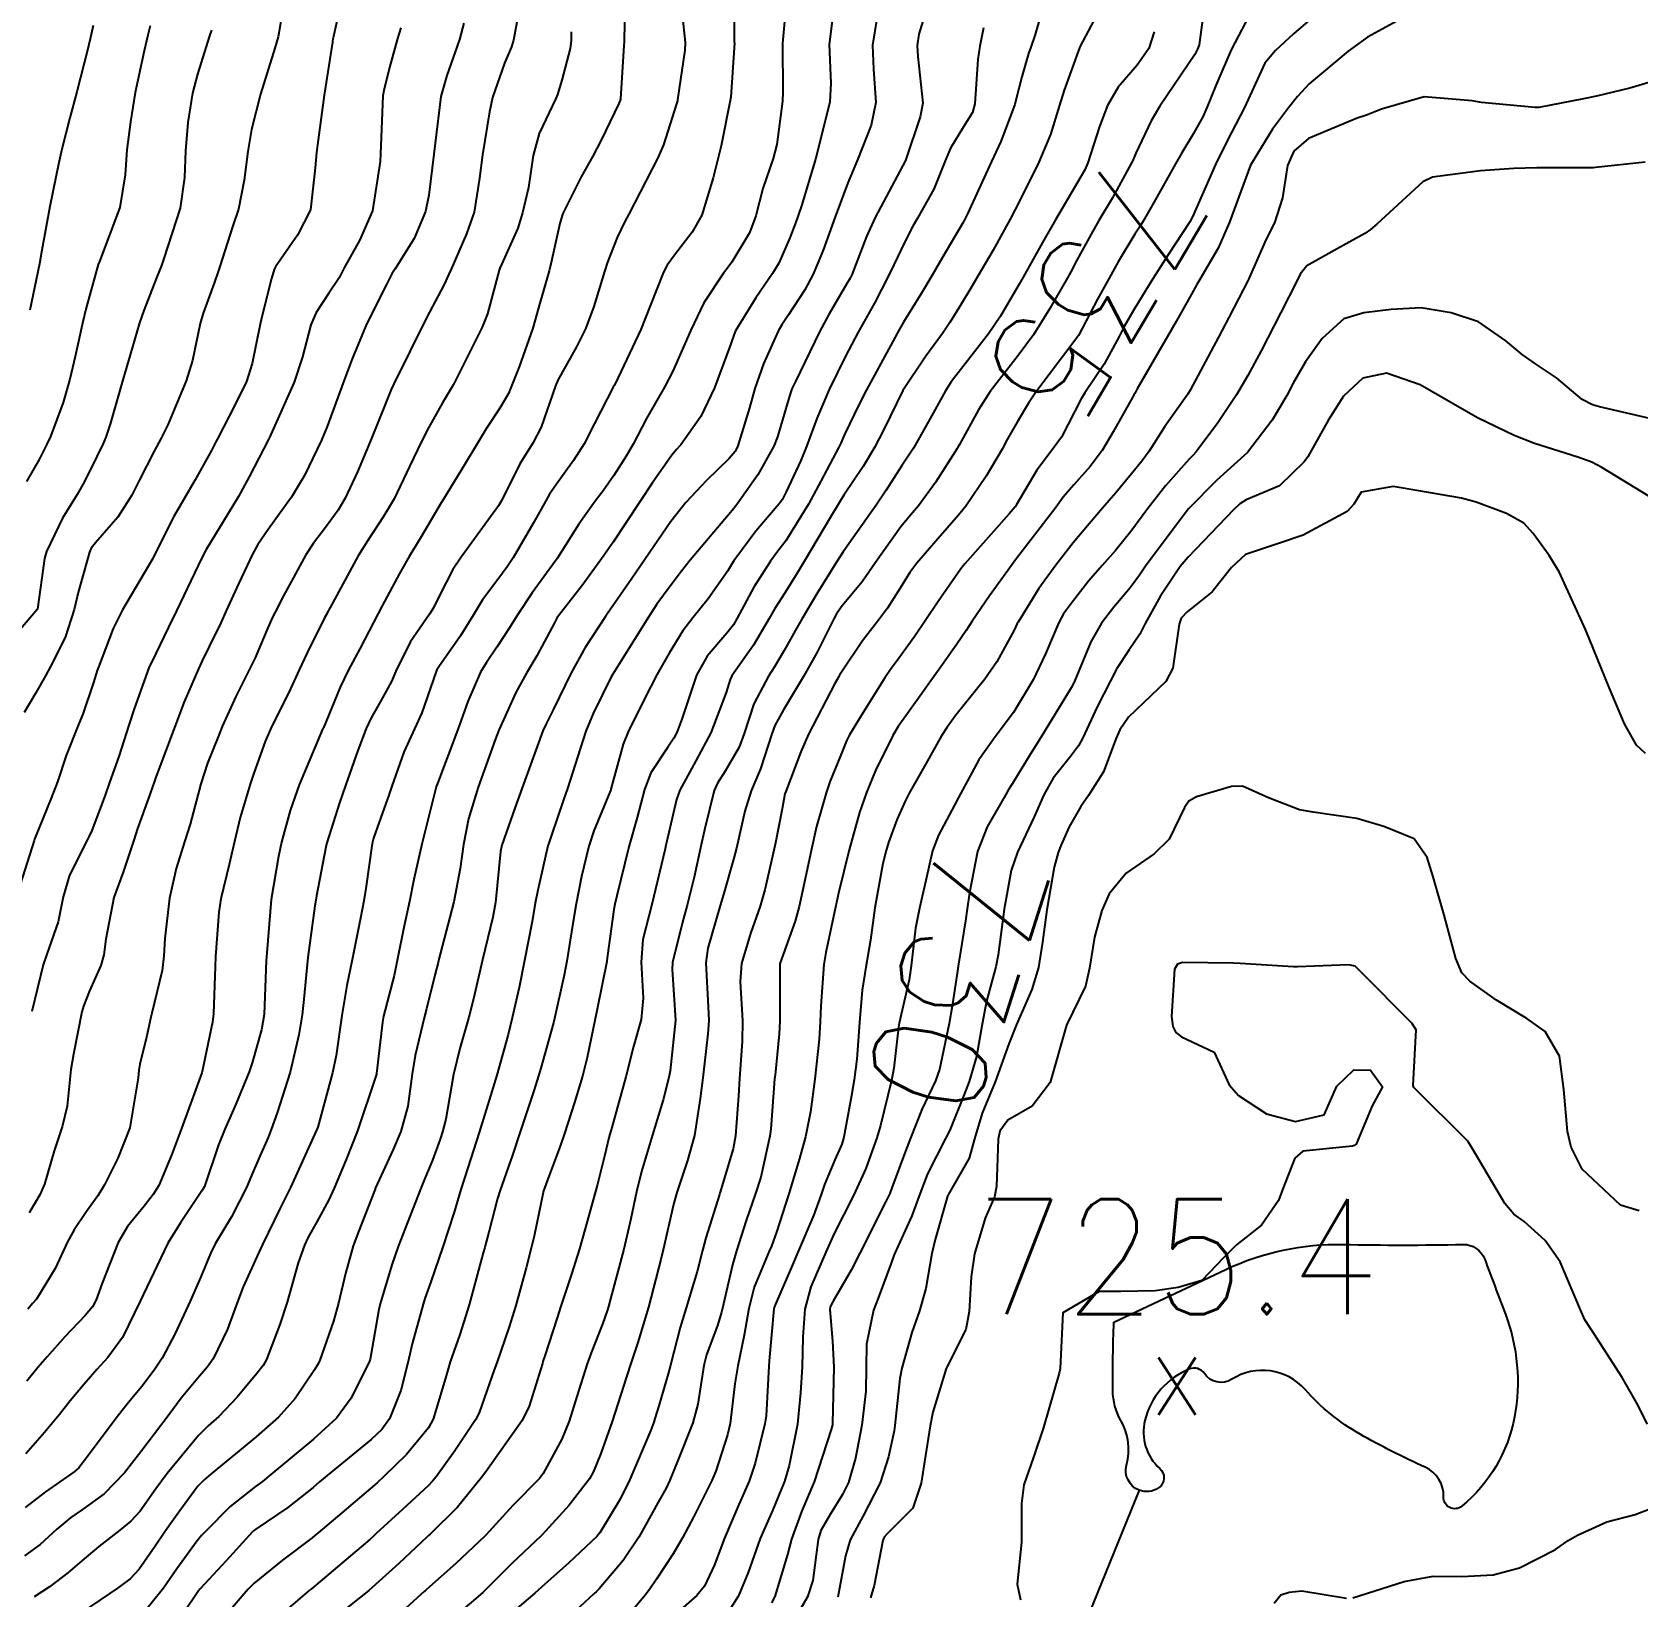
# Model space of a CAD drawing. Header units: metres. Extents: x 318500 to 325275, y 7408834 to 7428799.
# Drawn here: x 319909.5 to 319965.3, y 7410913.7 to 7410968.1 of the extents above; entities that cross this region are included whole.
import ezdxf
from ezdxf.enums import TextEntityAlignment as Align

# ---------------------------------------------------------------- set-up
doc = ezdxf.new("R2010")
doc.units = ezdxf.units.M
doc.header["$MEASUREMENT"] = 0
for name, color, linetype in [('Cotas', 45, 'Continuous'), ('Curvas de Nivel 1m', 11, 'Continuous'), ('Curvas de Nivel 5m', 15, 'Continuous'), ('Hidrografia', 140, 'Continuous'), ('Pontos Cotados', 45, 'Continuous')]:
    doc.layers.add(name, color=color, linetype=linetype)
doc.styles.add('Style-STANDARD', font='STANDARD.shx')

# ---------------------------------------------------------------- blocks, each defined once
blk = doc.blocks.new('ELVTXT_46')
at = {"layer": 'Pontos Cotados', "linetype": 'Continuous', "style": 'Style-STANDARD'}
for s, height, p in [('725.4', 4, (0, 4)), ('x', 3, (0, 0))]:
    blk.add_text(s, height=height, dxfattribs=at).set_placement(p, align=Align.MIDDLE_CENTER)

msp = doc.modelspace()

# ---------------------------------------------------------------- linework, layer by layer
at = {"layer": 'Curvas de Nivel 1m', "flags": 128}
for points, elevation in [([(319918.355, 7410969.934), (319918.053, 7410968.07), (319918.029, 7410967.938), (319917.914, 7410967.544), (319917.414, 7410965.947), (319917.108, 7410964.715), (319916.98, 7410963.953), (319916.854, 7410962.959), (319916.653, 7410961.952), (319916.447, 7410961.331), (319916.003, 7410959.958), (319915.957, 7410959.809), (319915.801, 7410959.37), (319915.419, 7410958.332), (319915.315, 7410957.967), (319915.05, 7410956.681), (319914.833, 7410955.974), (319914.192, 7410954.441), (319913.967, 7410953.986), (319913.882, 7410953.834), (319913.723, 7410953.535), (319913.193, 7410952.512), (319912.936, 7410952.001), (319912.459, 7410951.238), (319911.675, 7410950.346), (319911.532, 7410950.161), (319911.467, 7410950.022), (319911.069, 7410948.612), (319910.936, 7410948.027), (319910.617, 7410947.048), (319910.11, 7410946.035), (319909.935, 7410945.717), (319909.606, 7410945.126), (319909.201, 7410944.441)], 753), ([(319931.982, 7410969.707), (319932.186, 7410967.747), (319932.182, 7410967.48), (319931.926, 7410965.749), (319931.921, 7410965.718), (319931.888, 7410965.613), (319931.432, 7410964.191), (319931.247, 7410963.759), (319930.623, 7410962.544), (319930.228, 7410961.774), (319930.091, 7410961.521), (319929.828, 7410960.962), (319929.493, 7410960.105), (319929.383, 7410959.784), (319929.016, 7410958.563), (319928.727, 7410957.791), (319928.409, 7410957.158), (319927.762, 7410955.995), (319927.68, 7410955.801), (319927.179, 7410954.367), (319926.886, 7410953.813), (319926.444, 7410953.095), (319925.811, 7410951.828), (319925.698, 7410951.632), (319924.395, 7410949.849), (319924.113, 7410949.414), (319923.66, 7410948.533), (319923.437, 7410948.077), (319923.297, 7410947.864), (319922.622, 7410946.883), (319922.13, 7410945.875), (319921.971, 7410945.52), (319921.605, 7410944.852), (319921.251, 7410944.229), (319921.094, 7410943.887), (319920.807, 7410943.116), (319920.373, 7410941.898), (319920.169, 7410941.293), (319919.725, 7410939.907), (319919.689, 7410939.757), (319919.525, 7410938.907), (319919.363, 7410938.062), (319919.337, 7410937.913), (319919.313, 7410937.718), (319919.066, 7410935.916), (319918.921, 7410934.465), (319918.862, 7410933.919), (319918.752, 7410933.223), (319918.45, 7410931.925), (319917.998, 7410930.513), (319917.791, 7410929.934), (319917.68, 7410929.661), (319917.396, 7410929.008), (319917.075, 7410928.253), (319916.941, 7410927.944), (319916.41, 7410926.903), (319915.846, 7410925.955), (319915.675, 7410925.628), (319915.339, 7410924.813), (319914.971, 7410923.965), (319914.445, 7410922.841), (319913.994, 7410921.98), (319913.715, 7410921.562), (319913.285, 7410920.992), (319912.831, 7410920.443), (319912.472, 7410920.002), (319911.253, 7410918.36), (319911.103, 7410918.17), (319910.934, 7410918.023), (319909.935, 7410917.337), (319909.231, 7410916.785)], 746), ([(319930.121, 7410969.777), (319930.07, 7410967.926), (319930.063, 7410967.778), (319930.061, 7410967.635), (319929.946, 7410965.779), (319929.934, 7410965.735), (319929.888, 7410965.625), (319929.284, 7410964.371), (319928.974, 7410963.789), (319928.578, 7410963.067), (319927.93, 7410961.799), (319927.906, 7410961.732), (319927.835, 7410961.454), (319927.53, 7410960.088), (319927.456, 7410959.805), (319927.088, 7410958.513), (319926.887, 7410957.813), (319926.413, 7410956.467), (319926.165, 7410955.824), (319926.042, 7410955.539), (319925.748, 7410955.027), (319925.27, 7410954.304), (319924.985, 7410953.841), (319924.515, 7410953.051), (319923.779, 7410951.859), (319923.699, 7410951.73), (319923.001, 7410950.553), (319922.589, 7410949.871), (319922.257, 7410949.281), (319921.653, 7410948.151), (319921.507, 7410947.882), (319920.871, 7410946.652), (319920.472, 7410945.897), (319920.188, 7410945.324), (319919.605, 7410943.91), (319919.59, 7410943.879), (319918.766, 7410941.922), (319918.452, 7410941.031), (319918.152, 7410939.931), (319918.038, 7410939.426), (319917.791, 7410937.936), (319917.634, 7410936.081), (319917.621, 7410935.938), (319917.612, 7410935.814), (319917.54, 7410933.939), (319917.452, 7410933.397), (319917.125, 7410932.253), (319917.019, 7410931.944), (319916.554, 7410930.813), (319916.176, 7410929.952), (319915.958, 7410929.398), (319915.465, 7410927.959), (319915.438, 7410927.901), (319915.378, 7410927.804), (319914.637, 7410926.695), (319914.192, 7410925.977), (319913.332, 7410924.19), (319913.248, 7410923.991), (319912.611, 7410922.7), (319912.103, 7410922.008), (319911.724, 7410921.583), (319911.286, 7410921.073), (319910.801, 7410920.501), (319910.425, 7410920.028), (319909.906, 7410919.391), (319909.256, 7410918.66)], 747), ([(319940.806, 7410969.637), (319940.319, 7410968.031), (319940.257, 7410967.637), (319940.288, 7410967.262), (319940.455, 7410965.634), (319940.361, 7410965.157), (319939.86, 7410963.64), (319938.804, 7410961.656), (319938.498, 7410960.992), (319937.984, 7410959.667), (319937.928, 7410959.549), (319937.805, 7410959.334), (319937.187, 7410958.281), (319936.858, 7410957.684), (319936.024, 7410955.957), (319935.904, 7410955.698), (319935.861, 7410955.596), (319935.753, 7410955.217), (319935.406, 7410954.032), (319935.278, 7410953.705), (319934.72, 7410952.705), (319934.019, 7410951.717), (319933.879, 7410951.538), (319933.696, 7410951.313), (319932.367, 7410949.74), (319932.06, 7410949.358), (319931.666, 7410948.837), (319931.208, 7410948.206), (319930.916, 7410947.761), (319930.428, 7410946.978), (319929.671, 7410945.779), (319929.619, 7410945.683), (319928.991, 7410944.401), (319928.736, 7410943.789), (319928.456, 7410942.917), (319928.097, 7410941.795), (319927.96, 7410941.401), (319927.546, 7410940.177), (319927.446, 7410939.896), (319927.418, 7410939.802), (319927.061, 7410938.263), (319926.976, 7410937.808), (319926.864, 7410937.17), (319926.603, 7410935.813), (319926.412, 7410934.88), (319926.175, 7410933.819), (319926.032, 7410933.24), (319925.641, 7410931.827), (319925.423, 7410931.107), (319925.024, 7410929.836), (319924.627, 7410928.606), (319924.389, 7410927.845), (319924.154, 7410927.063), (319923.763, 7410925.854), (319923.338, 7410924.633), (319923.139, 7410924.055), (319923.074, 7410923.863), (319922.695, 7410922.48), (319922.556, 7410921.867), (319922.303, 7410920.852), (319921.905, 7410919.874), (319921.638, 7410919.504), (319921.263, 7410919.152), (319919.739, 7410917.903), (319919.472, 7410917.682), (319919.244, 7410917.486), (319918.366, 7410916.79), (319917.221, 7410916.011), (319917.179, 7410915.982), (319917.141, 7410915.941), (319916.222, 7410914.932), (319915.324, 7410913.959), (319915.261, 7410913.888), (319915.188, 7410913.789), (319913.975, 7410911.978)], 741), ([(319920.307, 7410969.536), (319919.943, 7410967.91), (319919.938, 7410967.892), (319919.918, 7410967.762), (319919.636, 7410965.914), (319919.428, 7410964.355), (319919.366, 7410963.917), (319919.323, 7410963.386), (319919.161, 7410961.92), (319918.71, 7410961.043), (319917.934, 7410959.938), (319917.894, 7410959.854), (319917.804, 7410959.538), (319917.478, 7410958.25), (319917.402, 7410957.944), (319917.128, 7410956.578), (319916.936, 7410955.948), (319916.541, 7410955.153), (319915.923, 7410953.958), (319915.856, 7410953.83), (319915.724, 7410953.577), (319915.139, 7410952.538), (319914.815, 7410951.973), (319914.405, 7410951.263), (319913.769, 7410949.989), (319913.668, 7410949.798), (319912.616, 7410948.006), (319912.292, 7410947.359), (319911.779, 7410946.018), (319911.738, 7410945.899), (319911.612, 7410945.489), (319911.232, 7410944.387), (319911.081, 7410944.025), (319910.659, 7410942.949), (319910.351, 7410942.032), (319910.136, 7410941.459), (319909.556, 7410940.04), (319909.539, 7410939.986), (319909.066, 7410938.497)], 752), ([(319926.489, 7410969.27), (319926.222, 7410967.827), (319926.148, 7410967.595), (319925.908, 7410967.024), (319925.49, 7410965.836), (319925.38, 7410965.335), (319925.144, 7410963.841), (319925.039, 7410963.029), (319924.846, 7410961.845), (319924.586, 7410961.092), (319924.045, 7410959.856), (319923.974, 7410959.691), (319923.802, 7410959.329), (319923.291, 7410958.362), (319923.039, 7410957.867), (319922.621, 7410957.022), (319922.059, 7410955.877), (319921.963, 7410955.672), (319921.749, 7410955.158), (319921.249, 7410953.887), (319920.792, 7410952.815), (319920.361, 7410951.9), (319920.116, 7410951.481), (319919.684, 7410950.876), (319919.266, 7410950.326), (319918.993, 7410949.92), (319918.218, 7410948.494), (319917.923, 7410947.936), (319917.833, 7410947.752), (319917.64, 7410947.301), (319917.228, 7410946.342), (319917.039, 7410945.946), (319916.557, 7410944.999), (319916.089, 7410943.955), (319915.945, 7410943.598), (319915.577, 7410942.677), (319915.341, 7410941.963), (319914.966, 7410940.552), (319914.786, 7410939.971), (319914.483, 7410939.019), (319914.25, 7410937.979), (319914.091, 7410936.576), (319914.056, 7410935.982), (319913.994, 7410935.471), (319913.641, 7410933.987), (319913.605, 7410933.84), (319913.447, 7410933.142), (319913.223, 7410932.203), (319913.184, 7410931.994), (319913.164, 7410931.731), (319912.871, 7410929.998), (319912.457, 7410928.941), (319911.994, 7410928.011), (319911.759, 7410927.63), (319911.366, 7410927.083), (319910.931, 7410926.45), (319910.701, 7410926.026), (319910.27, 7410925.101), (319909.621, 7410924.037), (319909.488, 7410923.878), (319909.325, 7410923.683)], 749), ([(319935.738, 7410969.503), (319935.582, 7410967.705), (319935.583, 7410966.016), (319935.573, 7410965.703), (319935.381, 7410964.192), (319935.25, 7410963.706), (319934.891, 7410962.668), (319934.646, 7410961.712), (319934.423, 7410961.122), (319933.816, 7410960.109), (319933.655, 7410959.88), (319933.526, 7410959.724), (319932.834, 7410958.695), (319932.382, 7410957.741), (319931.766, 7410956.308), (319931.471, 7410955.754), (319930.846, 7410954.661), (319930.38, 7410953.77), (319930.142, 7410953.355), (319929.714, 7410952.689), (319929.34, 7410952.15), (319929.063, 7410951.786), (319928.488, 7410950.996), (319927.742, 7410949.799), (319927.715, 7410949.764), (319927.679, 7410949.711), (319926.866, 7410948.608), (319926.342, 7410947.82), (319926.076, 7410947.391), (319925.633, 7410946.717), (319925.276, 7410946.185), (319925.074, 7410945.838), (319924.63, 7410944.819), (319924.278, 7410943.85), (319923.571, 7410941.974), (319923.535, 7410941.895), (319923.527, 7410941.86), (319923.132, 7410940.279), (319923.025, 7410939.865), (319922.757, 7410938.633), (319922.602, 7410937.869), (319922.405, 7410936.967), (319922.187, 7410935.873), (319922.063, 7410935.292), (319921.701, 7410933.878), (319921.662, 7410933.673), (319921.454, 7410931.88), (319921.45, 7410931.86), (319921.429, 7410931.789), (319920.792, 7410929.889), (319920.397, 7410928.893), (319919.98, 7410927.901), (319919.79, 7410927.487), (319919.362, 7410926.706), (319919.077, 7410926.191), (319918.946, 7410925.916), (319918.725, 7410925.3), (319918.342, 7410923.925), (319918.09, 7410923.157), (319917.627, 7410921.935), (319917.507, 7410921.727), (319917.293, 7410921.449), (319916.607, 7410920.62), (319915.965, 7410919.953), (319915.596, 7410919.627), (319915.263, 7410919.297), (319914.175, 7410917.976), (319913.781, 7410917.443), (319913.23, 7410916.659), (319912.912, 7410916.308), (319912.523, 7410916), (319911.792, 7410915.431), (319911.204, 7410914.93), (319910.711, 7410914.511), (319910.073, 7410914.031), (319909.544, 7410913.679)], 744), ([(319937.387, 7410969.131), (319937.197, 7410967.681), (319937.253, 7410966.326), (319937.227, 7410965.68), (319936.957, 7410964.601), (319936.724, 7410963.687), (319936.254, 7410962.104), (319936.113, 7410961.696), (319936.038, 7410961.496), (319935.829, 7410960.951), (319935.447, 7410960.072), (319935.229, 7410959.706), (319934.646, 7410958.863), (319933.947, 7410957.718), (319933.895, 7410957.603), (319933.775, 7410957.259), (319933.207, 7410955.728), (319932.739, 7410954.741), (319932.039, 7410953.745), (319931.888, 7410953.587), (319931.725, 7410953.396), (319931.048, 7410952.422), (319930.618, 7410951.766), (319929.686, 7410950.367), (319929.445, 7410950.02), (319929.278, 7410949.784), (319928.604, 7410948.853), (319927.786, 7410947.799), (319927.73, 7410947.718), (319927.646, 7410947.558), (319927.027, 7410946.411), (319926.67, 7410945.814), (319926.296, 7410945.134), (319925.706, 7410943.828), (319925.587, 7410943.528), (319924.988, 7410941.839), (319924.651, 7410940.746), (319924.474, 7410939.846), (319924.362, 7410939.013), (319924.148, 7410937.85), (319923.67, 7410936.036), (319923.625, 7410935.858), (319923.597, 7410935.749), (319923.482, 7410935.299), (319923.189, 7410934.137), (319923.118, 7410933.863), (319922.799, 7410932.507), (319922.699, 7410931.867), (319922.537, 7410930.75), (319922.297, 7410929.871), (319922.037, 7410929.237), (319921.41, 7410927.88), (319921.402, 7410927.857), (319921.379, 7410927.799), (319920.835, 7410926.411), (319920.641, 7410925.891), (319920.376, 7410924.93), (319920.131, 7410923.898), (319919.957, 7410923.264), (319919.484, 7410921.907), (319919.425, 7410921.782), (319919.295, 7410921.572), (319918.62, 7410920.58), (319918.046, 7410919.928), (319917.263, 7410919.241), (319916.551, 7410918.653), (319915.699, 7410917.956), (319915.453, 7410917.752), (319915.243, 7410917.525), (319914.573, 7410916.627), (319914.115, 7410915.977), (319913.753, 7410915.441), (319913.2, 7410914.644), (319912.883, 7410914.307), (319912.474, 7410914.001), (319911.181, 7410913.129)], 743), ([(319944.808, 7410969.577), (319944.362, 7410968.021), (319944.21, 7410967.586), (319944.136, 7410967.367), (319943.904, 7410966.547), (319943.704, 7410965.782), (319943.655, 7410965.594), (319943.168, 7410964.303), (319942.842, 7410963.605), (319942.012, 7410961.788), (319941.932, 7410961.619), (319941.901, 7410961.557), (319941.837, 7410961.452), (319941.156, 7410960.291), (319940.774, 7410959.63), (319940.412, 7410959.022), (319939.786, 7410958.014), (319939.649, 7410957.775), (319939.577, 7410957.643), (319939.345, 7410957.216), (319938.5, 7410955.659), (319938.249, 7410955.166), (319937.737, 7410954.11), (319937.601, 7410953.803), (319937.535, 7410953.673), (319936.908, 7410952.486), (319936.479, 7410951.688), (319935.687, 7410950.413), (319935.382, 7410950.004), (319935.158, 7410949.705), (319934.579, 7410948.798), (319934.001, 7410947.716), (319933.871, 7410947.493), (319933.642, 7410947.203), (319932.957, 7410946.404), (319932.585, 7410945.736), (319932.072, 7410944.21), (319931.904, 7410943.745), (319931.8, 7410943.544), (319931.592, 7410943.238), (319930.995, 7410942.342), (319930.779, 7410941.762), (319930.526, 7410940.794), (319930.229, 7410939.77), (319929.809, 7410938.062), (319929.74, 7410937.777), (319929.705, 7410937.59), (319929.493, 7410935.991), (319929.465, 7410935.806), (319929.464, 7410935.78), (319929.125, 7410934.124), (319929.058, 7410933.784), (319928.78, 7410932.446), (319928.616, 7410931.788), (319928.335, 7410930.876), (319927.99, 7410929.794), (319927.841, 7410929.358), (319927.385, 7410928.152), (319927.292, 7410927.891), (319927.265, 7410927.802), (319926.933, 7410926.23), (319926.835, 7410925.808), (319926.663, 7410925.13), (319926.303, 7410923.815), (319926.067, 7410923.071), (319925.641, 7410921.825), (319925.55, 7410921.572), (319925.285, 7410920.844), (319925.021, 7410920.086), (319924.896, 7410919.836), (319924.176, 7410918.763), (319923.53, 7410917.856), (319923.406, 7410917.7), (319923.245, 7410917.54), (319922.369, 7410916.732), (319921.446, 7410915.878), (319921.328, 7410915.77), (319921.217, 7410915.671), (319920.247, 7410914.851), (319919.191, 7410913.964), (319919.161, 7410913.94), (319919.125, 7410913.911), (319917.173, 7410912.243)], 739), ([(319950.309, 7410969.504), (319950.074, 7410967.66), (319950.016, 7410967.509), (319949.917, 7410967.327), (319948.707, 7410965.528), (319948.399, 7410965.016), (319947.865, 7410963.895), (319947.761, 7410963.642), (319947.709, 7410963.542), (319947.052, 7410962.344), (319946.585, 7410961.553), (319946.311, 7410961.077), (319945.819, 7410960.172), (319945.605, 7410959.771), (319945.485, 7410959.565), (319944.873, 7410958.494), (319944.305, 7410957.582), (319943.773, 7410956.863), (319942.804, 7410955.604), (319942.395, 7410954.965), (319941.732, 7410953.764), (319941.681, 7410953.67), (319941.652, 7410953.621), (319940.895, 7410952.446), (319940.304, 7410951.634), (319940.027, 7410951.307), (319939.693, 7410950.893), (319938.807, 7410949.653), (319938.342, 7410948.988), (319937.657, 7410948.145), (319937.459, 7410947.867), (319937.352, 7410947.674), (319936.781, 7410946.535), (319936.31, 7410945.69), (319935.608, 7410944.533), (319935.315, 7410943.991), (319935.21, 7410943.704), (319934.808, 7410942.481), (319934.488, 7410941.711), (319934.265, 7410941.008), (319933.977, 7410939.716), (319933.885, 7410939.368), (319933.524, 7410938.111), (319933.408, 7410937.722), (319932.981, 7410936.244), (319932.906, 7410935.729), (319932.991, 7410934.204), (319933.008, 7410933.727), (319932.984, 7410933.258), (319932.804, 7410931.729), (319932.714, 7410931.016), (319932.512, 7410929.733), (319932.277, 7410928.857), (319931.902, 7410927.742), (319931.787, 7410927.331), (319931.428, 7410925.749), (319931.347, 7410925.416), (319930.911, 7410923.756), (319930.545, 7410922.528), (319930.292, 7410921.765), (319930.045, 7410921.012), (319929.649, 7410919.774), (319929.259, 7410918.67), (319928.999, 7410918.036), (319928.86, 7410917.784), (319928.155, 7410916.872), (319927.221, 7410915.841), (319927.2, 7410915.821), (319927.18, 7410915.801), (319926.172, 7410914.849), (319925.191, 7410913.87), (319925.171, 7410913.85), (319925.148, 7410913.831), (319923.173, 7410912.143)], 736), ([(319938.854, 7410968.585), (319938.702, 7410967.658), (319938.744, 7410966.821), (319938.823, 7410965.656), (319938.666, 7410964.871), (319938.181, 7410963.665), (319937.852, 7410962.861), (319937.409, 7410961.676), (319936.988, 7410960.517), (319936.647, 7410959.687), (319936.353, 7410959.14), (319935.789, 7410958.27), (319935.556, 7410957.93), (319935.422, 7410957.704), (319934.912, 7410956.565), (319934.618, 7410955.711), (319934.423, 7410955.04), (319934.021, 7410953.717), (319933.927, 7410953.518), (319933.723, 7410953.271), (319932.934, 7410952.509), (319932.212, 7410951.742), (319931.693, 7410951.08), (319930.784, 7410949.763), (319930.338, 7410949.102), (319929.655, 7410948.116), (319929.515, 7410947.918), (319929.415, 7410947.782), (319928.716, 7410946.707), (319928.217, 7410945.794), (319928.019, 7410945.393), (319927.601, 7410944.536), (319927.351, 7410944.046), (319927.243, 7410943.805), (319927.036, 7410943.259), (319926.523, 7410941.816), (319926.268, 7410941.111), (319925.81, 7410939.826), (319925.763, 7410939.601), (319925.595, 7410937.829), (319925.505, 7410937.322), (319925.138, 7410935.835), (319924.829, 7410934.481), (319924.662, 7410933.842), (319924.349, 7410932.752), (319924.131, 7410931.849), (319923.86, 7410930.299), (319923.753, 7410929.855), (319923.666, 7410929.596), (319923.395, 7410928.866), (319923.1, 7410928.147), (319922.982, 7410927.864), (319922.531, 7410926.699), (319922.212, 7410925.871), (319921.989, 7410925.228), (319921.581, 7410923.877), (319921.533, 7410923.671), (319921.307, 7410922.346), (319921.232, 7410921.95), (319921.213, 7410921.881), (319920.577, 7410920.594), (319920.065, 7410919.898), (319919.263, 7410919.163), (319917.781, 7410917.932), (319917.485, 7410917.698), (319917.244, 7410917.522), (319916.357, 7410916.825), (319915.5, 7410915.957), (319915.366, 7410915.81), (319915.215, 7410915.628), (319914.511, 7410914.659), (319914.047, 7410913.977), (319913.179, 7410912.912)], 742), ([(319946.599, 7410968.887), (319945.92, 7410967.598), (319945.904, 7410967.56), (319945.376, 7410966.089), (319945.218, 7410965.57), (319944.902, 7410964.547), (319944.495, 7410963.58), (319943.847, 7410962.275), (319943.497, 7410961.595), (319942.903, 7410960.525), (319942.377, 7410959.612), (319942.167, 7410959.253), (319941.795, 7410958.647), (319941.401, 7410958.008), (319941.138, 7410957.626), (319940.565, 7410956.84), (319939.76, 7410955.64), (319939.105, 7410954.284), (319938.782, 7410953.654), (319938.386, 7410952.994), (319937.705, 7410952.001), (319937.58, 7410951.794), (319937.513, 7410951.673), (319937.249, 7410951.23), (319936.332, 7410949.69), (319936.085, 7410949.282), (319935.664, 7410948.62), (319935.306, 7410948.053), (319935.108, 7410947.705), (319934.564, 7410946.783), (319933.819, 7410945.718), (319933.75, 7410945.588), (319933.614, 7410945.138), (319933.086, 7410943.728), (319932.567, 7410942.754), (319932.01, 7410941.743), (319931.894, 7410941.416), (319931.542, 7410939.917), (319931.51, 7410939.781), (319931.501, 7410939.751), (319931.489, 7410939.701), (319931.028, 7410937.757), (319930.723, 7410936.541), (319930.661, 7410935.762), (319930.731, 7410934.501), (319930.658, 7410933.762), (319930.393, 7410932.819), (319930.125, 7410931.77), (319929.64, 7410930.004), (319929.573, 7410929.778), (319929.537, 7410929.65), (319929.399, 7410929.056), (319929.136, 7410928.03), (319929.067, 7410927.783), (319928.7, 7410926.447), (319928.516, 7410925.788), (319928.234, 7410924.899), (319927.868, 7410923.795), (319927.732, 7410923.388), (319927.304, 7410922.064), (319927.24, 7410921.861), (319927.222, 7410921.801), (319926.768, 7410920.318), (319926.521, 7410919.811), (319925.252, 7410918.028), (319925.105, 7410917.832), (319924.275, 7410916.803), (319923.321, 7410915.858), (319923.267, 7410915.811), (319923.219, 7410915.765), (319922.232, 7410914.842), (319921.19, 7410913.898), (319919.174, 7410912.305)], 738), ([(319953.931, 7410968.549), (319953.35, 7410968.041), (319952.721, 7410967.472), (319952.361, 7410967.028), (319951.898, 7410966.043), (319951.653, 7410965.484), (319951.046, 7410964.319), (319950.641, 7410963.498), (319949.842, 7410961.678), (319949.751, 7410961.511), (319948.99, 7410960.355), (319948.462, 7410959.53), (319948.21, 7410959.128), (319947.794, 7410958.45), (319947.458, 7410957.871), (319947.296, 7410957.545), (319946.767, 7410956.553), (319946.095, 7410955.557), (319945.965, 7410955.35), (319945.75, 7410954.924), (319945.281, 7410954.023), (319944.962, 7410953.572), (319944.429, 7410952.87), (319943.701, 7410951.649), (319943.68, 7410951.611), (319943.665, 7410951.591), (319943.457, 7410951.353), (319941.92, 7410949.616), (319941.814, 7410949.482), (319941.675, 7410949.286), (319940.987, 7410948.3), (319940.543, 7410947.631), (319940.18, 7410947.097), (319939.63, 7410946.34), (319939.331, 7410945.937), (319939.138, 7410945.647), (319938.385, 7410944.435), (319937.912, 7410943.665), (319937.805, 7410943.459), (319937.589, 7410942.935), (319937.226, 7410942.024), (319937.102, 7410941.677), (319936.764, 7410940.47), (319936.588, 7410939.684), (319936.334, 7410938.493), (319936.157, 7410937.69), (319936.02, 7410937.185), (319935.491, 7410935.738), (319935.481, 7410935.709), (319935.483, 7410935.25), (319935.483, 7410933.7), (319935.456, 7410933.267), (319935.317, 7410931.825), (319935.303, 7410931.701), (319935.174, 7410929.942), (319935.141, 7410929.703), (319934.819, 7410928.275), (319934.64, 7410927.707), (319934.316, 7410926.765), (319933.976, 7410925.714), (319933.836, 7410925.224), (319933.489, 7410923.718), (319933.459, 7410923.587), (319933.322, 7410923.159), (319932.933, 7410922.098), (319932.845, 7410921.727), (319932.631, 7410920.379), (319932.455, 7410919.732), (319931.938, 7410918.421), (319931.66, 7410917.744), (319931.526, 7410917.466), (319931.238, 7410916.945), (319930.815, 7410916.168), (319930.582, 7410915.76), (319930.035, 7410914.94), (319929.193, 7410913.96), (319929.103, 7410913.869), (319929.009, 7410913.782), (319928.067, 7410912.905)], 734), ([(319957.072, 7410968.553), (319955.925, 7410967.933), (319955.256, 7410967.44), (319953.903, 7410966.303), (319953.495, 7410965.865), (319953.184, 7410965.467), (319952.624, 7410964.727), (319951.86, 7410963.48), (319951.127, 7410961.491), (319950.734, 7410960.589), (319950.097, 7410959.506), (319949.986, 7410959.328), (319949.802, 7410958.989), (319949.267, 7410958.039), (319948.965, 7410957.522), (319947.916, 7410955.693), (319947.829, 7410955.539), (319947.803, 7410955.495), (319947.758, 7410955.42), (319947.085, 7410954.201), (319946.699, 7410953.55), (319946.28, 7410952.996), (319945.712, 7410952.36), (319945.345, 7410951.925), (319945.079, 7410951.569), (319943.682, 7410949.748), (319943.56, 7410949.592), (319942.772, 7410948.495), (319942.18, 7410947.612), (319941.968, 7410947.293), (319941.638, 7410946.822), (319941.137, 7410946.115), (319940.794, 7410945.628), (319940.306, 7410944.94), (319939.603, 7410943.956), (319939.41, 7410943.643), (319938.814, 7410942.419), (319938.497, 7410941.656), (319938.258, 7410940.961), (319937.898, 7410939.665), (319937.525, 7410938.158), (319937.419, 7410937.672), (319937.084, 7410936.089), (319937.011, 7410935.677), (319936.913, 7410934.233), (319936.891, 7410933.679), (319936.85, 7410933.075), (319936.699, 7410931.681), (319936.552, 7410930.554), (319936.379, 7410929.685), (319936.165, 7410928.922), (319935.802, 7410927.694), (319935.367, 7410926.36), (319935.19, 7410925.873), (319935.117, 7410925.702), (319934.588, 7410924.457), (319934.404, 7410923.709), (319934.247, 7410922.78), (319934.02, 7410921.713), (319933.92, 7410921.084), (319933.759, 7410919.715), (319933.668, 7410919.314), (319933.253, 7410918.057), (319933.116, 7410917.722), (319932.487, 7410916.475), (319932.097, 7410915.737), (319931.778, 7410915.175), (319931.198, 7410914.29), (319930.976, 7410913.971), (319930.809, 7410913.756), (319929.17, 7410911.802)], 733), ([(319915.713, 7410968.172), (319915.645, 7410967.973), (319915.227, 7410966.646), (319915.049, 7410965.978), (319914.891, 7410964.964), (319914.811, 7410963.98), (319914.769, 7410963.053), (319914.624, 7410961.978), (319914.06, 7410960.234), (319913.97, 7410959.988), (319913.927, 7410959.87), (319913.803, 7410959.555), (319913.355, 7410958.428), (319913.21, 7410957.999), (319912.881, 7410956.886), (319912.633, 7410956.007), (319912.187, 7410954.466), (319912.037, 7410954.015), (319911.943, 7410953.801), (319911.72, 7410953.347), (319911.279, 7410952.451), (319911.034, 7410952.027), (319910.524, 7410951.195), (319909.967, 7410950.037), (319909.905, 7410949.8), (319909.662, 7410948.04), (319908.737, 7410946.95)], 754), ([(319928.229, 7410968.111), (319928.227, 7410967.805), (319928.191, 7410967.531), (319927.899, 7410966.431), (319927.754, 7410965.94), (319927.693, 7410965.803), (319927.107, 7410964.576), (319926.908, 7410963.814), (319926.739, 7410962.707), (319926.534, 7410961.82), (319926.364, 7410961.29), (319925.813, 7410960.049), (319925.741, 7410959.901), (319925.717, 7410959.831), (319925.314, 7410958.31), (319925.131, 7410957.84), (319924.507, 7410956.589), (319924.133, 7410955.854), (319923.994, 7410955.619), (319923.75, 7410955.217), (319923.262, 7410954.34), (319923.022, 7410953.867), (319922.596, 7410952.992), (319922.062, 7410951.876), (319921.931, 7410951.644), (319921.691, 7410951.26), (319921.147, 7410950.419), (319920.82, 7410949.893), (319919.835, 7410948.09), (319919.739, 7410947.909), (319919.709, 7410947.85), (319919.647, 7410947.729), (319919.037, 7410946.511), (319918.768, 7410945.923), (319918.403, 7410945.134), (319917.805, 7410943.937), (319917.585, 7410943.427), (319917.189, 7410942.328), (319917.058, 7410941.945), (319916.715, 7410940.786), (319916.515, 7410939.95), (319916.326, 7410939.155), (319916.04, 7410937.955), (319915.969, 7410937.491), (319915.847, 7410935.956), (319915.835, 7410935.606), (319915.788, 7410933.957), (319915.745, 7410933.667), (319915.433, 7410932.176), (319915.396, 7410931.995), (319915.386, 7410931.961), (319915.375, 7410931.907), (319914.664, 7410929.971), (319914.325, 7410929.047), (319913.876, 7410927.983), (319913.689, 7410927.672), (319913.369, 7410927.268), (319912.791, 7410926.566), (319912.461, 7410926.003), (319911.914, 7410924.589), (319911.699, 7410924.014), (319911.571, 7410923.772), (319911.322, 7410923.466), (319910.615, 7410922.722), (319909.996, 7410922.033), (319909.675, 7410921.655), (319909.287, 7410921.183)], 748), ([(319911.598, 7410968.341), (319911.527, 7410968.026), (319911.406, 7410967.529), (319911.032, 7410966.033), (319910.789, 7410965.123), (319910.504, 7410964.04), (319910.386, 7410963.508), (319910.091, 7410962.046), (319909.815, 7410960.526), (319909.727, 7410960.041), (319909.394, 7410958.438)], 756), ([(319922.297, 7410968.258), (319922.182, 7410967.886), (319921.905, 7410966.873), (319921.705, 7410966.08), (319921.678, 7410965.892), (319921.598, 7410964.15), (319921.586, 7410963.884), (319921.584, 7410963.611), (319921.317, 7410961.888), (319920.858, 7410960.861), (319920.331, 7410959.902), (319920.15, 7410959.559), (319919.797, 7410959.021), (319919.353, 7410958.35), (319919.172, 7410957.919), (319918.875, 7410956.812), (319918.593, 7410955.927), (319917.731, 7410954.001), (319917.706, 7410953.964), (319917.697, 7410953.94), (319917.023, 7410952.634), (319916.647, 7410951.951), (319916.288, 7410951.358), (319915.676, 7410950.356), (319915.528, 7410950.107), (319915.45, 7410949.963), (319915.25, 7410949.55), (319914.496, 7410947.977), (319914.216, 7410947.407), (319913.623, 7410946.182), (319913.557, 7410946.055), (319913.533, 7410945.991), (319913.025, 7410944.573), (319912.837, 7410944.001), (319912.488, 7410942.915), (319912.169, 7410942.011), (319912.009, 7410941.568), (319911.545, 7410940.341), (319911.449, 7410940.114), (319911.404, 7410940.021), (319910.769, 7410938.779), (319910.554, 7410938.03), (319910.378, 7410937.154), (319909.987, 7410936.035), (319909.859, 7410935.661), (319909.46, 7410934.04)], 751), ([(319948.507, 7410968.113), (319948.315, 7410967.534), (319947.911, 7410966.953), (319947.255, 7410966.192), (319946.883, 7410965.55), (319946.605, 7410964.827), (319946.202, 7410963.557), (319946.096, 7410963.319), (319945.853, 7410962.904), (319945.07, 7410961.572), (319944.622, 7410960.784), (319943.949, 7410959.588), (319943.898, 7410959.499), (319943.806, 7410959.338), (319943.158, 7410958.231), (319942.739, 7410957.606), (319941.767, 7410956.355), (319941.446, 7410955.94), (319941.245, 7410955.625), (319940.713, 7410954.663), (319940.134, 7410953.636), (319939.975, 7410953.388), (319939.72, 7410953.007), (319939.185, 7410952.171), (319938.832, 7410951.653), (319937.684, 7410950.027), (319937.449, 7410949.673), (319936.774, 7410948.573), (319936.247, 7410947.691), (319936.033, 7410947.305), (319935.633, 7410946.594), (319935.298, 7410946.03), (319935.089, 7410945.705), (319934.581, 7410944.74), (319934.242, 7410943.714), (319934.07, 7410943.238), (319933.58, 7410942.396), (319933.315, 7410941.982), (319933.201, 7410941.726), (319932.875, 7410940.405), (319932.729, 7410939.732), (319932.504, 7410938.709), (319932.265, 7410937.739), (319932.101, 7410937.151), (319931.744, 7410935.746), (319931.734, 7410935.499), (319931.855, 7410933.744), (319931.669, 7410931.982), (319931.62, 7410931.747), (319931.422, 7410930.969), (319931.052, 7410929.755), (319930.672, 7410928.479), (319930.496, 7410927.763), (319930.301, 7410926.831), (319930.055, 7410925.769), (319929.598, 7410924.041), (319929.523, 7410923.777), (319929.479, 7410923.627), (319929.321, 7410923.202), (319928.917, 7410922.173), (319928.784, 7410921.785), (319928.427, 7410920.644), (319928.158, 7410919.791), (319927.898, 7410919.159), (319927.252, 7410917.965), (319927.125, 7410917.802), (319926.199, 7410916.852), (319925.258, 7410915.829), (319925.239, 7410915.81), (319925.219, 7410915.791), (319924.208, 7410914.842), (319923.191, 7410913.935), (319923.153, 7410913.898), (319923.11, 7410913.861), (319922.103, 7410912.949)], 737), ([(319965.907, 7410966.413), (319965.057, 7410966.154), (319963.898, 7410965.88), (319963.444, 7410965.78), (319961.892, 7410965.488), (319961.764, 7410965.479), (319959.894, 7410965.654), (319959.564, 7410965.714), (319957.897, 7410965.856), (319956.409, 7410965.422), (319955.887, 7410965.213), (319955.562, 7410965.112), (319953.874, 7410964.405), (319953.363, 7410963.969), (319953.142, 7410963.467), (319952.972, 7410962.345), (319952.686, 7410961.472), (319952.405, 7410960.901), (319951.811, 7410959.557), (319951.789, 7410959.501), (319951.778, 7410959.48), (319951.105, 7410958.176), (319950.743, 7410957.496), (319949.761, 7410955.648), (319949.671, 7410955.511), (319948.882, 7410954.384), (319948.326, 7410953.531), (319948.076, 7410953.184), (319947.718, 7410952.745), (319947.172, 7410952.081), (319946.713, 7410951.55), (319946.245, 7410951.004), (319945.688, 7410950.339), (319945.081, 7410949.569), (319944.496, 7410948.749), (319943.769, 7410947.588), (319943.729, 7410947.509), (319943.646, 7410947.329), (319943.03, 7410946.198), (319942.614, 7410945.605), (319941.607, 7410944.343), (319941.299, 7410943.927), (319941.108, 7410943.625), (319940.565, 7410942.65), (319939.988, 7410941.636), (319939.843, 7410941.36), (319939.556, 7410940.707), (319939.264, 7410939.924), (319939.181, 7410939.645), (319939.072, 7410939.183), (319938.79, 7410937.651), (319938.633, 7410936.523), (319938.486, 7410935.655), (319938.346, 7410934.787), (319938.255, 7410933.658), (319938.166, 7410932.378), (319938.075, 7410931.66), (319937.977, 7410931.117), (319937.71, 7410929.666), (319937.642, 7410929.431), (319937.398, 7410928.88), (319937.035, 7410928.025), (319936.917, 7410927.677), (319936.661, 7410926.969), (319936.127, 7410925.688), (319935.893, 7410925.151), (319935.332, 7410923.865), (319935.282, 7410923.749), (319935.272, 7410923.701), (319935.117, 7410921.888), (319935.098, 7410921.702), (319935.003, 7410919.974), (319934.967, 7410919.703), (319934.631, 7410918.332), (319934.419, 7410917.708), (319934.06, 7410916.889), (319933.553, 7410915.717), (319933.461, 7410915.473), (319933.206, 7410914.793), (319932.867, 7410914.053), (319932.599, 7410913.729), (319931.177, 7410912.489)], 732), ([(319965.588, 7410963.579), (319963.861, 7410963.392), (319963.791, 7410963.391), (319961.861, 7410963.391), (319961.82, 7410963.391), (319961.017, 7410963.363), (319959.859, 7410963.283), (319958.188, 7410963.065), (319957.855, 7410962.902), (319956.253, 7410961.424), (319956.028, 7410961.236), (319955.835, 7410961.098), (319954.764, 7410960.508), (319953.818, 7410959.982), (319953.59, 7410959.685), (319953.476, 7410959.463), (319952.912, 7410958.35), (319952.465, 7410957.473), (319952.232, 7410957.019), (319951.767, 7410956.162), (319951.373, 7410955.486), (319950.722, 7410954.519), (319949.971, 7410953.506), (319949.855, 7410953.381), (319949.726, 7410953.251), (319948.904, 7410952.33), (319948.282, 7410951.531), (319947.692, 7410950.734), (319947.158, 7410950.072), (319946.698, 7410949.55), (319946.223, 7410949.003), (319945.661, 7410948.291), (319945.352, 7410947.867), (319945.188, 7410947.567), (319944.721, 7410946.486), (319944.291, 7410945.58), (319943.609, 7410944.44), (319942.979, 7410943.599), (319942.404, 7410942.792), (319941.768, 7410941.617), (319941.7, 7410941.486), (319941.564, 7410941.218), (319941.002, 7410940.172), (319940.798, 7410939.627), (319940.563, 7410938.596), (319940.337, 7410937.632), (319940.205, 7410936.938), (319940.056, 7410935.634), (319939.977, 7410935.141), (319939.634, 7410933.638), (319939.607, 7410933.49), (319939.444, 7410932.075), (319939.367, 7410931.641), (319938.984, 7410930.079), (319938.862, 7410929.648), (319938.472, 7410928.576), (319938.057, 7410927.66), (319937.366, 7410926.296), (319937.08, 7410925.674), (319936.562, 7410924.461), (319936.35, 7410923.685), (319936.288, 7410922.713), (319936.257, 7410921.686), (319936.2, 7410920.773), (319936.095, 7410919.688), (319935.812, 7410918.248), (319935.642, 7410917.694), (319935.529, 7410917.412), (319935.235, 7410916.705), (319934.929, 7410915.999), (319934.803, 7410915.704), (319934.381, 7410914.53), (319934.044, 7410913.711), (319933.715, 7410913.184)], 731), ([(319965.71, 7410951.96), (319964.075, 7410952.966), (319963.727, 7410953.152), (319963.245, 7410953.327), (319961.737, 7410953.795), (319961.025, 7410954.076), (319959.75, 7410954.688), (319958.521, 7410955.392), (319957.764, 7410955.835), (319956.588, 7410956.238), (319955.766, 7410956.075), (319955.089, 7410955.44), (319954.573, 7410954.622), (319953.915, 7410953.457), (319953.847, 7410953.339), (319953.725, 7410953.157), (319952.861, 7410952.32), (319951.705, 7410951.836), (319951.485, 7410951.701), (319951.265, 7410951.487), (319949.683, 7410949.848), (319949.414, 7410949.514), (319948.717, 7410948.471), (319948.187, 7410947.532), (319948.01, 7410947.169), (319947.636, 7410946.617), (319947.204, 7410945.966), (319946.983, 7410945.546), (319946.521, 7410944.641), (319946.019, 7410943.556), (319945.876, 7410943.277), (319945.59, 7410942.909), (319944.993, 7410942.154), (319944.67, 7410941.573), (319944.326, 7410940.811), (319943.749, 7410939.587), (319943.534, 7410938.944), (319943.285, 7410937.594), (319943.082, 7410936.011), (319942.999, 7410935.597), (319942.673, 7410934.401), (319942.519, 7410933.604), (319942.32, 7410932.478), (319942.071, 7410931.611), (319941.895, 7410931.151), (319941.415, 7410929.967), (319941.307, 7410929.726), (319941.251, 7410929.622), (319940.622, 7410928.397), (319940.325, 7410927.631), (319940.074, 7410926.932), (319939.479, 7410925.639), (319939.446, 7410925.552), (319939.355, 7410925.282), (319938.909, 7410924.074), (319938.747, 7410923.649), (319938.494, 7410922.471), (319938.483, 7410921.652), (319938.472, 7410920.836), (319938.336, 7410919.654), (319938.112, 7410918.506), (319937.871, 7410917.661), (319937.669, 7410917.238), (319937.233, 7410916.544), (319936.912, 7410915.988), (319936.819, 7410915.676), (319936.63, 7410914.247), (319936.445, 7410913.681), (319935.477, 7410912)], 729), ([(319965.596, 7410943.01), (319965.283, 7410943.303), (319964.865, 7410944.05), (319964.338, 7410945.313), (319963.645, 7410946.988), (319963.507, 7410947.322), (319963.397, 7410947.58), (319962.592, 7410949.336), (319962.246, 7410949.902), (319961.693, 7410950.666), (319961.367, 7410951.025), (319960.764, 7410951.364), (319959.706, 7410951.751), (319959.198, 7410951.895), (319957.711, 7410952.15), (319956.825, 7410952.302), (319955.71, 7410952.101), (319955.451, 7410951.687), (319955.223, 7410951.437), (319953.691, 7410950.604), (319952.834, 7410950.323), (319951.685, 7410949.938), (319951.19, 7410949.487), (319950.529, 7410948.635), (319949.657, 7410947.946), (319949.446, 7410947.72), (319949.37, 7410947.514), (319949.16, 7410945.984), (319948.909, 7410945.521), (319947.607, 7410944.275), (319947.307, 7410943.839), (319947.188, 7410943.544), (319946.748, 7410942.382), (319946.221, 7410941.553), (319945.954, 7410941.166), (319945.554, 7410940.461), (319945.266, 7410939.843), (319945.162, 7410939.566), (319945.022, 7410939.055), (319944.776, 7410937.571), (319944.626, 7410936.451), (319944.481, 7410935.575), (319944.247, 7410934.81), (319943.718, 7410933.586), (319943.453, 7410932.92), (319942.97, 7410931.597), (319942.526, 7410930.501), (319942.258, 7410929.607), (319942.075, 7410928.934), (319941.382, 7410927.742), (319941.337, 7410927.664), (319941.318, 7410927.621), (319940.885, 7410926.104), (319940.767, 7410925.626), (319940.565, 7410924.404), (319940.345, 7410923.63), (319940.078, 7410922.873), (319939.73, 7410921.636), (319939.66, 7410921.273), (319939.484, 7410919.638), (319939.456, 7410919.459), (319939.264, 7410918.545), (319938.974, 7410917.644), (319938.385, 7410916.5), (319937.926, 7410915.659), (319937.768, 7410915.105), (319937.505, 7410913.665)], 728), ([(319965.378, 7410927.106), (319964.727, 7410927.307), (319963.399, 7410928.558), (319963.009, 7410929.326), (319962.885, 7410929.861), (319962.759, 7410931.33), (319962.608, 7410932.489), (319962.104, 7410933.34), (319961.467, 7410933.795), (319960.411, 7410934.431), (319959.486, 7410935.09), (319959.206, 7410935.383), (319958.996, 7410935.886), (319958.596, 7410937.389), (319958.206, 7410938.72), (319958.001, 7410939.395), (319957.55, 7410940.042), (319956.492, 7410940.48), (319955.56, 7410940.751), (319954.037, 7410940.979), (319953.564, 7410941.053), (319952.484, 7410941.471), (319951.576, 7410941.877), (319951.19, 7410941.871), (319949.983, 7410941.504), (319949.713, 7410941.362), (319949.564, 7410941.14), (319949.029, 7410940.037), (319948.506, 7410939.526), (319947.533, 7410938.856), (319946.938, 7410938.134), (319946.688, 7410937.548), (319946.431, 7410936.626), (319946.251, 7410935.552), (319946.115, 7410934.919), (319945.46, 7410933.56), (319944.885, 7410931.568), (319944.256, 7410930.75), (319943.42, 7410930.257), (319943.135, 7410929.873), (319943.076, 7410929.595), (319943.026, 7410927.955), (319942.947, 7410927.596), (319942.624, 7410926.853), (319942.256, 7410925.607), (319942.139, 7410924.817), (319942.072, 7410923.609), (319941.949, 7410922.982), (319941.301, 7410921.698), (319941.277, 7410921.644), (319941.27, 7410921.62), (319940.804, 7410920.105), (319940.713, 7410919.626), (319940.512, 7410918.377), (319940.399, 7410917.629), (319940.107, 7410916.762), (319939.224, 7410915.883), (319939.11, 7410915.753), (319939.064, 7410915.642), (319938.764, 7410914.079), (319938.633, 7410913.648)], 727), ([(319965.672, 7410919.682), (319965.291, 7410920.413), (319964.789, 7410921.305), (319963.796, 7410922.843), (319963.484, 7410923.318), (319963.335, 7410923.663), (319962.634, 7410925.331), (319962.105, 7410926.077), (319961.374, 7410926.731), (319961.013, 7410926.992), (319960.702, 7410927.36), (319959.688, 7410929.094), (319959.515, 7410929.378), (319959.412, 7410929.528), (319957.538, 7410931.399), (319957.51, 7410931.468), (319957.616, 7410933.398), (319957.464, 7410933.639), (319955.682, 7410935.427), (319955.493, 7410935.622), (319955.265, 7410935.662), (319953.492, 7410935.592), (319953.357, 7410935.596), (319951.493, 7410935.707), (319951.258, 7410935.719), (319949.494, 7410935.749), (319949.317, 7410935.689), (319949.21, 7410935.514), (319949.111, 7410933.869), (319949.152, 7410933.515), (319949.254, 7410933.309), (319949.456, 7410933.159), (319950.59, 7410932.631), (319951.12, 7410931.485), (319951.435, 7410931.121), (319952.416, 7410930.479), (319953.421, 7410930.211), (319954.425, 7410930.445), (319954.857, 7410931.439), (319955.446, 7410932.007), (319956.03, 7410932.005), (319956.448, 7410931.415), (319956.094, 7410930.756), (319955.53, 7410929.428), (319955.465, 7410929.374), (319955.409, 7410929.359), (319953.674, 7410929.187), (319953.402, 7410928.937), (319952.981, 7410927.869), (319952.827, 7410927.466), (319952.234, 7410926.609), (319951.364, 7410925.921), (319950.929, 7410925.486), (319950.168, 7410924.678), (319949.344, 7410924.438), (319948.543, 7410924.321), (319947.341, 7410924.306), (319946.588, 7410924.301), (319945.33, 7410923.56), (319945.234, 7410921.628), (319945.22, 7410921.561), (319945.195, 7410921.457), (319944.652, 7410919.569), (319944.306, 7410918.533), (319943.976, 7410917.579), (319943.896, 7410916.924), (319943.886, 7410915.58), (319943.74, 7410914.116), (319943.85, 7410913.58)], 726), ([(319955.419, 7410913.643), (319957.208, 7410914.21), (319958.206, 7410914.394), (319959.21, 7410914.391), (319960.297, 7410914.45), (319961.213, 7410914.686), (319962.466, 7410915.331), (319962.909, 7410915.641), (319963.228, 7410915.826), (319964.257, 7410916.287), (319965.239, 7410916.55), (319965.781, 7410916.753)], 726), ([(319952.682, 7410913.465), (319952.916, 7410913.749), (319953.204, 7410913.844), (319953.641, 7410913.89), (319955.202, 7410913.63)], 726)]:
    msp.add_lwpolyline(points, dxfattribs=dict(at, elevation=elevation))
at = {"layer": 'Curvas de Nivel 5m', "flags": 128}
for points, elevation in [([(319933.906, 7410969.73), (319933.9, 7410967.75), (319933.901, 7410967.73), (319933.774, 7410965.84), (319933.761, 7410965.722), (319933.442, 7410964.15), (319933.338, 7410963.728), (319933.161, 7410963.038), (319932.772, 7410961.736), (319932.428, 7410961.144), (319931.819, 7410960.349), (319931.567, 7410960.001), (319931.434, 7410959.756), (319930.974, 7410958.58), (319930.649, 7410957.767), (319929.761, 7410955.896), (319929.721, 7410955.82), (319929.698, 7410955.781), (319929.034, 7410954.494), (319928.676, 7410953.791), (319928.31, 7410953.206), (319927.709, 7410952.386), (319927.47, 7410952.037), (319927.339, 7410951.805), (319926.912, 7410951.032), (319926.202, 7410949.822), (319925.996, 7410949.504), (319925.669, 7410949.07), (319925.139, 7410948.357), (319924.824, 7410947.842), (319924.377, 7410947.111), (319923.622, 7410946.025), (319923.555, 7410945.927), (319923.525, 7410945.861), (319923.032, 7410944.432), (319922.773, 7410943.868), (319922.398, 7410943.056), (319921.987, 7410941.876), (319921.882, 7410941.561), (319921.551, 7410940.63), (319921.353, 7410940.073), (319921.305, 7410939.884), (319921.081, 7410938.322), (319921.009, 7410937.888), (319920.901, 7410937.287), (319920.622, 7410935.893), (319920.425, 7410934.946), (319920.252, 7410933.898), (319920.054, 7410932.515), (319919.927, 7410931.903), (319919.411, 7410930.015), (319919.37, 7410929.911), (319918.756, 7410928.553), (319918.459, 7410927.924), (319918.1, 7410927.198), (319917.491, 7410925.938), (319917.347, 7410925.631), (319916.817, 7410924.463), (319916.618, 7410923.947), (319916.271, 7410922.996), (319915.771, 7410921.955), (319915.573, 7410921.68), (319915.291, 7410921.358), (319914.661, 7410920.588), (319914.207, 7410919.976), (319913.257, 7410918.724), (319912.689, 7410917.998), (319911.982, 7410917.266), (319911.23, 7410916.713), (319910.815, 7410916.435), (319910.334, 7410916.029), (319909.747, 7410915.5), (319909.206, 7410915.101)], 745), ([(319951.934, 7410968.927), (319951.185, 7410967.491), (319950.647, 7410966.244), (319950.353, 7410965.503), (319950.206, 7410965.184), (319949.876, 7410964.585), (319949.471, 7410963.911), (319949.248, 7410963.519), (319948.495, 7410962.179), (319948.127, 7410961.536), (319948.014, 7410961.36), (319947.833, 7410961.075), (319947.25, 7410960.115), (319946.935, 7410959.549), (319946.54, 7410958.812), (319945.868, 7410957.559), (319945.837, 7410957.502), (319945.779, 7410957.422), (319944.391, 7410955.581), (319944.138, 7410955.201), (319943.744, 7410954.541), (319943.396, 7410953.934), (319943.214, 7410953.598), (319942.659, 7410952.663), (319941.949, 7410951.616), (319941.697, 7410951.304), (319940.913, 7410950.403), (319940.254, 7410949.634), (319940.007, 7410949.305), (319939.667, 7410948.76), (319939.232, 7410948.07), (319938.913, 7410947.651), (319938.363, 7410946.936), (319937.623, 7410945.848), (319937.557, 7410945.735), (319937.523, 7410945.671), (319937.397, 7410945.452), (319936.486, 7410943.687), (319936.212, 7410943.069), (319935.688, 7410941.698), (319935.659, 7410941.608), (319935.561, 7410941.095), (319935.334, 7410939.911), (319935.292, 7410939.702), (319934.964, 7410938.268), (319934.799, 7410937.707), (319934.458, 7410936.759), (319934.149, 7410935.713), (319934.107, 7410935.088), (319934.184, 7410933.713), (319934.169, 7410932.997), (319934.075, 7410931.714), (319934.041, 7410931.104), (319933.944, 7410929.715), (319933.86, 7410929.258), (319933.393, 7410927.72), (319933.379, 7410927.674), (319932.913, 7410926.17), (319932.797, 7410925.728), (319932.608, 7410924.996), (319932.229, 7410923.737), (319932.014, 7410923.045), (319931.677, 7410921.744), (319931.604, 7410921.437), (319931.279, 7410920.32), (319931.14, 7410919.884), (319931.095, 7410919.753), (319930.996, 7410919.482), (319930.271, 7410917.765), (319929.927, 7410917.083), (319929.222, 7410915.907), (319929.168, 7410915.833), (319929.121, 7410915.781), (319928.139, 7410914.858), (319927.193, 7410914.013), (319927.081, 7410913.913), (319926.963, 7410913.803), (319925.175, 7410912.294)], 735), ([(319913.58, 7410968.33), (319913.497, 7410967.996), (319913.365, 7410967.459), (319913.052, 7410966.003), (319912.891, 7410964.988), (319912.772, 7410964.006), (319912.714, 7410963.14), (319912.525, 7410962.01), (319911.811, 7410960.127), (319911.772, 7410960.02), (319911.343, 7410958.468), (319911.24, 7410958.025), (319910.969, 7410956.821), (319910.789, 7410956.03), (319910.556, 7410955.218), (319910.108, 7410954.036), (319909.99, 7410953.773), (319909.718, 7410953.245), (319909.272, 7410952.481)], 755), ([(319924.495, 7410968.421), (319924.343, 7410967.854), (319923.901, 7410966.592), (319923.694, 7410965.863), (319923.491, 7410964.24), (319923.451, 7410963.864), (319923.272, 7410962.439), (319923.156, 7410961.867), (319922.763, 7410960.933), (319922.102, 7410959.877), (319921.991, 7410959.694), (319921.802, 7410959.329), (319921.31, 7410958.364), (319921.082, 7410957.89), (319920.611, 7410956.745), (319920.289, 7410955.902), (319919.735, 7410954.386), (319919.542, 7410953.913), (319918.946, 7410952.687), (319918.501, 7410951.928), (319918.165, 7410951.461), (319917.683, 7410950.808), (319917.33, 7410950.289), (319917.137, 7410949.945), (319916.667, 7410948.942), (319916.215, 7410947.954), (319916.036, 7410947.564), (319915.632, 7410946.731), (319915.376, 7410946.211), (319915.263, 7410945.965), (319914.766, 7410944.809), (319914.448, 7410943.977), (319913.776, 7410942.191), (319913.705, 7410941.988), (319913.67, 7410941.887), (319913.564, 7410941.589), (319913.139, 7410940.403), (319913.012, 7410939.998), (319912.639, 7410938.888), (319912.319, 7410938.008), (319912.035, 7410936.551), (319911.967, 7410936.013), (319911.861, 7410935.637), (319911.471, 7410934.764), (319911.258, 7410934.227), (319911.205, 7410934.023), (319910.909, 7410932.555), (319910.821, 7410932.026), (319910.696, 7410930.748), (319910.519, 7410930.029), (319910.237, 7410929.192), (319909.908, 7410928.035), (319909.743, 7410927.667), (319909.365, 7410927.043)], 750), ([(319942.571, 7410968.255), (319942.444, 7410967.612), (319942.371, 7410967.155), (319942.268, 7410965.614), (319942.185, 7410965.316), (319941.878, 7410964.81), (319941.426, 7410964.066), (319941.238, 7410963.626), (319940.835, 7410962.646), (319940.277, 7410961.636), (319940.112, 7410961.361), (319939.828, 7410960.817), (319939.447, 7410960.014), (319939.281, 7410959.648), (319938.777, 7410958.674), (319938.211, 7410957.664), (319937.772, 7410956.836), (319937.198, 7410955.678), (319936.765, 7410954.665), (319936.41, 7410953.69), (319936.209, 7410953.206), (319935.706, 7410952.111), (319935.564, 7410951.839), (319935.462, 7410951.702), (319934.652, 7410950.749), (319933.883, 7410949.718), (319933.804, 7410949.593), (319933.675, 7410949.373), (319932.996, 7410948.394), (319932.461, 7410947.738), (319932.105, 7410947.281), (319931.631, 7410946.501), (319931.357, 7410946.021), (319931.204, 7410945.756), (319930.789, 7410944.94), (319930.209, 7410943.771), (319930.03, 7410943.337), (319929.606, 7410941.779), (319929.599, 7410941.75), (319929.568, 7410941.673), (319929.011, 7410940.323), (319928.836, 7410939.787), (319928.584, 7410938.735), (319928.393, 7410937.791), (319928.266, 7410937.029), (319928.073, 7410935.794), (319927.978, 7410935.3), (319927.644, 7410933.798), (319927.608, 7410933.648), (319927.449, 7410933.072), (319927.17, 7410932.068), (319927.093, 7410931.805), (319926.938, 7410931.32), (319926.443, 7410929.815), (319926.179, 7410929.038), (319925.751, 7410927.824), (319925.665, 7410927.536), (319925.358, 7410926.366), (319925.25, 7410925.933), (319925.217, 7410925.832), (319925.165, 7410925.65), (319924.679, 7410923.84), (319924.349, 7410922.81), (319924.019, 7410921.849), (319923.852, 7410921.291), (319923.429, 7410919.858), (319923.267, 7410919.558), (319922.493, 7410918.632), (319921.721, 7410917.875), (319921.473, 7410917.651), (319921.243, 7410917.445), (319920.399, 7410916.726), (319919.425, 7410915.907), (319919.313, 7410915.814), (319919.217, 7410915.737), (319918.18, 7410914.951), (319917.193, 7410914.151), (319917.087, 7410914.046), (319916.992, 7410913.942), (319916.156, 7410912.974)], 740), ([(319965.751, 7410954.67), (319963.998, 7410955.075), (319963.757, 7410955.14), (319963.391, 7410955.326), (319962.504, 7410956.076), (319961.772, 7410956.572), (319961.313, 7410956.894), (319960.739, 7410957.366), (319959.79, 7410958.027), (319958.843, 7410958.34), (319957.797, 7410958.514), (319956.753, 7410958.458), (319955.794, 7410958.338), (319955.1, 7410958.13), (319954.348, 7410957.451), (319953.772, 7410956.641), (319953.336, 7410955.892), (319953.119, 7410955.466), (319952.614, 7410954.604), (319951.75, 7410953.48), (319950.691, 7410952.52), (319949.7, 7410951.529), (319949.658, 7410951.469), (319948.209, 7410949.532), (319947.992, 7410949.218), (319947.669, 7410948.782), (319947.102, 7410948.102), (319946.671, 7410947.55), (319946.297, 7410946.896), (319945.75, 7410945.559), (319945.71, 7410945.468), (319945.617, 7410945.294), (319944.567, 7410943.575), (319944.189, 7410942.983), (319943.576, 7410941.969), (319943.43, 7410941.734), (319943.341, 7410941.593), (319942.693, 7410940.462), (319942.364, 7410939.608), (319942.087, 7410938.173), (319941.999, 7410937.613), (319941.937, 7410937.19), (319941.689, 7410935.617), (319941.66, 7410935.445), (319941.468, 7410934.162), (319941.388, 7410933.694), (319941.374, 7410933.621), (319941.042, 7410932.026), (319940.9, 7410931.625), (319940.426, 7410930.629), (319940.027, 7410929.634), (319939.859, 7410929.179), (319939.384, 7410927.907), (319939.311, 7410927.711), (319939.279, 7410927.642), (319939.172, 7410927.437), (319938.273, 7410925.656), (319937.967, 7410925.045), (319937.334, 7410923.962), (319937.235, 7410923.767), (319937.22, 7410923.672), (319937.314, 7410922.572), (319937.367, 7410921.669), (319937.314, 7410919.713), (319937.311, 7410919.669), (319937.268, 7410919.502), (319936.681, 7410917.679), (319936.246, 7410916.673), (319935.893, 7410915.69), (319935.755, 7410915.149), (319935.305, 7410913.698), (319935.188, 7410913.47)], 730)]:
    msp.add_lwpolyline(points, dxfattribs=dict(at, elevation=elevation))
at = {"layer": 'Hidrografia'}
for points in [[(319947.102, 7410923.234), (319951.002, 7410925.07, -0.115497), (319955.075, 7410925.938, 0.009984), (319959.248, 7410925.938, -0.318434), (319960.006, 7410925.423, 0.00077), (319960.723, 7410923.515, -0.136814), (319961.041, 7410919.936, -0.176925), (319959.21, 7410916.834, -0.648289), (319958.573, 7410917.152, 0.306554), (319957.936, 7410918.186, -0.023245), (319955.666, 7410919.339, -0.082727), (319953.755, 7410920.89, 0.36914), (319951.207, 7410921.248, -0.4069), (319950.252, 7410921.447, 0.353726), (319949.734, 7410921.606, 0.241649), (319948.181, 7410919.817, 0.277289), (319948.699, 7410918.146, -0.483284), (319948.659, 7410917.47, -0.252452), (319947.982, 7410917.391, -0.381589), (319947.544, 7410918.266, 0.198866), (319947.345, 7410919.817, -0.129198), (319947.067, 7410920.85, -0.010643), (319947.102, 7410923.234, -1.719456)], [(319947.982, 7410917.391), (319945.366, 7410910.948), (319941.076, 7410906.395, 0.007834), (319935.259, 7410900.026, -0.379713), (319932.764, 7410899.724, 0.270702), (319930.236, 7410899.917, -0.017248), (319925.603, 7410897.861, 0.057746), (319921.676, 7410895.722, -0.039754), (319919.417, 7410894.385, 0.274084), (319917.301, 7410891.16, -0.249273), (319915.628, 7410888.332, 0.029976), (319909.901, 7410884.348, -0.237319), (319907.442, 7410883.845, 0.217298), (319898.838, 7410882.423, 0.00466), (319891.204, 7410877.189, 0.070966), (319887.129, 7410873.377, 0.510265), (319889.07, 7410866.269, -0.460289), (319891.83, 7410858.646, 1.715556)]]:
    msp.add_lwpolyline(points, format="xyb", dxfattribs=at)

# ---------------------------------------------------------------- block references
at = {"layer": 'Pontos Cotados', "linetype": 'Continuous'}
msp.add_blockref('ELVTXT_46', (319949.3, 7410921.51, 725.44), dxfattribs=at)

# ---------------------------------------------------------------- texts
at = {"layer": 'Cotas', "style": 'Style-STANDARD'}
for s, rotation, p in [('735', 239.2771, (319946.468, 7410959.129, 735)), ('730', 252.4897, (319941.651, 7410935.173, 730))]:
    msp.add_text(s, height=4, rotation=rotation, dxfattribs=at).set_placement(p, align=Align.MIDDLE_CENTER)

doc.saveas('drawing.dxf')
